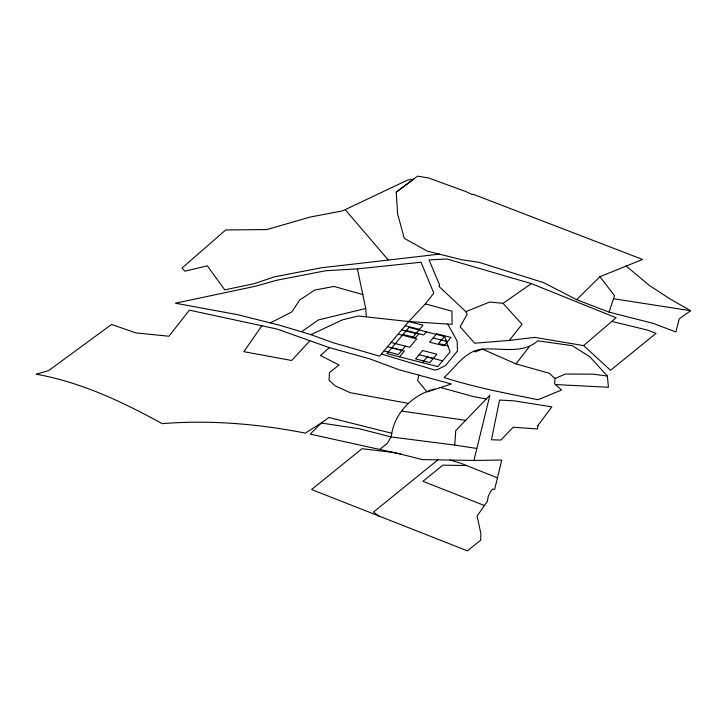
<?xml version="1.0" encoding="UTF-8"?>
<svg xmlns="http://www.w3.org/2000/svg" width="727" height="727" viewBox="0 0 727 727"><rect width="100%" height="100%" fill="white"/><g stroke="black" fill="none" stroke-linecap="round" stroke-linejoin="round"><path stroke-width="1.09" d="M473.75 351.186L475.54 351.895L482.328 349.096L515.979 363.891L549.167 373.233L555.001 378.485L554.665 383.865L561.607 389.999L538.035 399.75C506.519 393.362 474.74 387.382 444.106 377.522C455.502 367.062 465.544 350.623 482.328 349.096C500.658 347.633 522.686 354.394 537.707 340.818L572.313 345.679L589.888 356.839L607.363 376.068L608.426 387.282L555.419 384.538M476.748 448.45L454.738 445.097L455.738 430.638L489.88 395.27L473.922 460.455L422.26 459.591L400.359 454.012L310.238 434.119L321.27 423.041L328.858 417.48L391.798 433.265L391.044 436.927L387.536 443.188L379.758 449.422M418.934 375.032L417.607 380.503L427.022 391.962L451.394 384.001L398.896 369.707L369.498 358.765L329.458 347.67L277.105 329.058L189.365 310.147L168.946 336.228L135.949 332.911L111.558 324.451L48.627 370.616L36.35 374.223C81.124 382.202 122.618 401.967 162.212 423.65C209.967 419.779 258.367 423.896 305.295 433.101L321.27 423.041L359.265 428.739L391.044 436.927L454.738 445.097M391.798 433.265C395.488 411.6 413.827 394.243 434.837 388.963M576.629 299.678L609.062 312.137L614.506 295.716L599.948 276.696L576.629 299.678L543.751 282.685L478.966 262.311L461.999 259.793L427.34 251.142L404.294 238.347L397.596 213.938L396.233 192.128L417.634 176.161L428.376 177.915L465.88 191.574L472.087 194.509L473.132 194.245L642.541 259.439L599.948 276.696M261.911 325.641L243.845 351.686L291.7 360.492L309.72 340.963M473.922 460.455L501.784 460.027L494.651 489.389L492.561 489.162L492.07 489.716A47.728 27.308 -2.2 0 0 488.153 496.814L487.417 501.248L477.103 516.043L480.883 533.6L480.683 540.206L467.397 550.839L311.601 489.525L361.973 448.713L393.243 452.43L400.359 454.012M529.156 346.933L515.979 363.891M425.368 303.895L433.792 293.054L421.006 262.238L357.402 268.872L325.723 270.726L276.215 280.358L255.959 286.138L175.371 303.195L237.411 314.637L279.368 325.16L310.911 334.638L333.22 342.753L379.594 356.157L408.701 321.534L425.368 303.895L451.93 311.165L452.067 324.351L408.701 321.534L358.293 316.018L342.608 319.807L310.911 334.638M509.327 340.409L522.013 324.287L503.066 303.323L489.725 302.032L465.889 311.656L438.863 286.32L439.708 285.347L429.048 259.912L447.078 259.003L531.373 283.612L616.114 317.735L583.59 345.589L534.663 337.392L509.327 340.409L474.676 343.199L460.155 326.841L467.179 314.055L465.889 311.656M405.412 346.143L398.378 354.522L384.065 350.859M412.454 337.764L423.014 325.196L408.701 321.534M399.486 356.803L404.321 351.05L391.808 347.851M418.87 333.738L415.59 337.646L403.067 334.438M426.349 331.83L423.705 334.974L406.357 330.531M422.387 362.664L427.222 356.912L442.598 360.846M444.415 336.456L438.49 343.507L447.968 345.934M329.458 347.67L320.398 355.485L339.018 364.972L329.449 372.642L329.104 380.203L335.065 385.828L350.223 392.698L408.229 403.376M437.918 459.855L373.478 512.062L379.258 516.243M396.233 192.128L413.654 179.151L407.629 180.06L342.617 210.857L310.147 217.064L266.845 229.559L225.652 229.986L182.014 268.09L184.903 271.18L207.34 265.837L224.743 289.873L254.259 283.666L274.37 276.869L321.034 267.836L439.362 254.141M626.22 266.082L649.493 285.547L670.721 299.324L690.65 310.72L679.236 318.853L675.883 331.985L653.664 323.497L609.062 312.137M301.623 331.694L318.417 319.916L365.708 308.521L357.402 268.872M503.066 303.323L531.373 283.612M270.326 322.942L291.854 311.883L299.642 300.142L314.627 290.073L333.984 286.447L363.046 294.626M555.001 378.485L565.488 374.023L593.223 374.169L607.363 376.068M466.661 465.553L442.852 465.153L422.905 481.31L484.591 505.574M486.29 399.005L473.395 396.56L440.044 387.4M402.158 411.164L465.78 420.351M613.47 298.715L690.65 310.72M611.807 321.425L647.203 330.003L656.027 333.366L610.571 370.297L583.59 345.589M450.013 460.055L460.636 463.181L497.45 477.866M405.184 325.723L419.497 329.386M401.658 329.913L415.971 333.575M433.147 337.964L447.459 341.626M398.142 334.102L416.744 338.864L409.71 347.242L391.099 342.481M387.582 346.67L401.895 350.332M419.07 354.721L433.383 358.384M381.393 354.031L434.864 370.088L437.672 369.516L445.642 365.39L457.51 350.959L457.11 340.999L447.732 324.069M388.091 259.775L345.325 209.812M365.708 308.521L366.363 316.536M537.944 425.477L537.471 428.975L513.207 427.24L500.848 440.053L491.443 439.78L499.576 400.077L513.662 400.804L551.875 406.856L537.944 425.477M409.001 327.386L386.973 353.604L437.763 366.599L450.095 351.932L444.633 336.51L409.001 327.386M422.587 350.532L415.544 358.911L429.857 362.573L436.9 354.194L422.587 350.532M436.673 333.775L429.63 342.153L443.943 345.816L450.985 337.437L436.673 333.775"/></g></svg>
